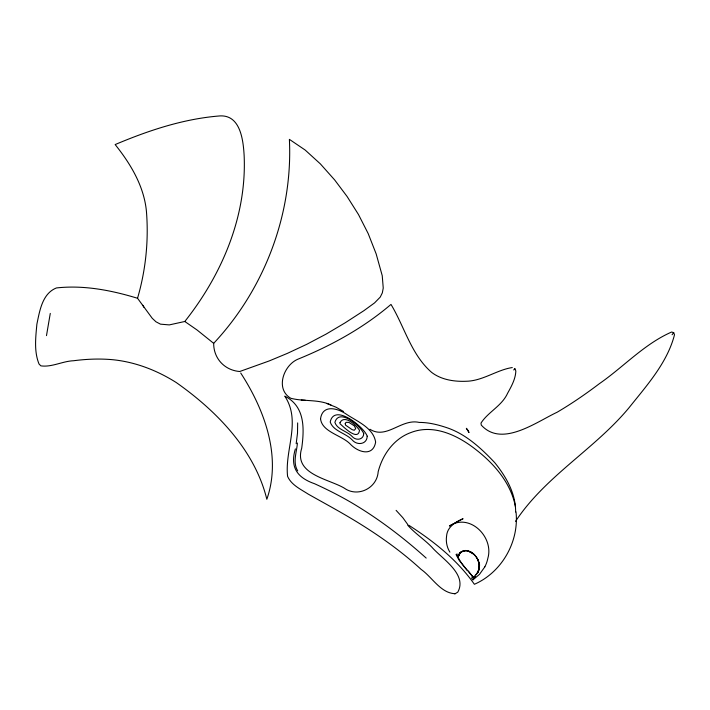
<?xml version="1.0" encoding="UTF-8"?>
<svg xmlns="http://www.w3.org/2000/svg" width="710" height="710" viewBox="0 0 710 710"><rect width="100%" height="100%" fill="white"/><g stroke="black" fill="none" stroke-linecap="round" stroke-linejoin="round"><path stroke-width="1.06" d="M476.064 574.851L478.567 570.813C475.38 578.126 481.353 564.858 479.01 563.261C478.291 559.995 476.65 556.906 474.191 554.616C470.286 550.046 460.595 548.36 458.775 555.682C460.808 547.996 471.049 550.348 474.884 555.309M297.659 422.911L297.508 433.127L296.185 443.706M472.594 553.312C478.611 557.616 481.575 566.722 477.28 573.201C480.279 568.737 479.729 562.808 477.12 558.308M475.363 576.618L473.49 578.153L471.893 575.65L473.446 577.478M46.487 335.635L50.277 313.403M297.401 443.022C296.762 452.172 292.458 462.387 297.712 470.872M295.387 448.897C289.84 467.1 297.064 477.653 314.521 483.705C329.165 490.379 343.551 497.657 357.245 506.141C381.802 521.22 404.762 538.819 426.177 558.078M478.833 569.846L479.454 566.465L478.229 571.443L479.197 568.683L478.939 569.447M137.536 298.271C145.781 270.004 148.816 240.37 146.402 211.021C143.899 185.94 130.578 163.85 115.153 144.565C148.053 130.675 182.461 119.147 218.227 116.058C240.388 113.44 243.237 139.87 244.151 155.738C246.814 216.355 221.946 274.619 184.804 321.488L169.291 324.905L160.487 324.159L155.987 321.808L152.242 318.302L137.536 298.271C111.461 290.292 83.709 284.905 56.41 287.949C42.245 293.541 39.654 311.007 36.885 324.168C35.669 337.365 33.92 351.406 39.023 364.008L40.869 365.854C51.732 367.443 62.604 361.142 73.574 360.742C86.797 359.029 100.181 358.479 113.467 359.784C135.867 362.162 157.274 370.531 176.231 382.521C216.63 410.939 254.748 450.042 266.836 499.272C281.817 456.299 264.333 409.386 240.717 373.016M473.162 579.316L472.993 579.839L471.316 577.851M484.859 566.837L479.516 574.31L472.993 579.839M512.283 367.558C497.115 369.759 482.64 380.968 466.275 381.261C454.302 381.767 441.425 379.85 431.671 372.422C411.214 354.698 404.585 326.955 390.988 304.412C363.591 327.789 331.898 345.308 298.67 358.878C283.734 364.47 274.823 389.053 290.807 398.274C303.995 401.745 318.302 399.029 331.002 404.993M513.809 370.017C514.936 367.363 515.38 369.262 515.833 371.259C515.416 379.246 511.369 386.435 507.588 393.287C501.899 405.934 488.001 412.031 480.99 423.098L481.273 425.086C501.748 447.797 536.094 422.086 557.11 412.244C571.754 403.644 585.759 393.988 599.293 383.737C623.575 366.91 644.387 343.906 671.625 332.031L673.701 332.635L674.5 334.774C667.293 362.783 646.828 385.406 629.131 407.611C594.785 449.084 545.449 476.046 515.531 521.362M514.377 369.2L514.777 368.614M460.24 552.779L458.749 555.912C457.116 552.131 467.934 549.957 465.068 550.552M673.701 332.635L672.086 334.738M213.674 343.338C264.608 288.917 293.008 213.905 289.387 139.355L305.158 150.032L320.352 163.877L334.658 179.932L347.083 196.475L358.497 214.562L368.197 233.599L376.158 253.887L382.237 275.684L383.24 288.056L382.344 292.831L380.249 297.082L374.56 302.904L363.866 310.696L345.149 322.81L326.156 334.073L306.871 344.252L287.452 353.34L269.179 360.946L239.723 371.507C224.564 370.3 213.595 358.452 213.674 343.338L197.06 329.99L184.804 321.488M473.259 577.603L477.422 572.961M455.066 593.702C440.706 593.214 432.124 577.123 421.136 569.402C400.795 550.756 378.137 534.79 354.574 520.501C339.3 511.227 323.556 502.786 308.016 493.991C300.552 489.137 291.402 485.028 287.594 476.392C284.595 449.687 301.43 421.358 284.79 396.127C305.238 406.404 304.35 428.751 301.714 448.214C293.434 474.36 328.588 478.797 344.279 488.143C357.769 497.79 377.072 488.178 378.164 471.804C382.486 454.711 393.881 438.665 410.904 432.541C433.801 423.666 457.994 435.496 475.904 449.625C494.391 463.923 510.943 483.111 515.442 506.665M454.835 593.933L457.817 592.113C467.615 574.133 441.86 558.734 431.84 547.135C424.385 539.485 414.702 533.139 407.806 525.302M459.982 553.081L461.713 551.59M473.543 577.869L475.167 576.502M473.401 578.499L475.593 576.742M301.244 400.076L305.353 400.262M468.973 551.279L468.005 550.942L473.428 553.951M326.786 403.475L335.981 407.194L343.445 411.454M369.954 429.266C386.551 439.845 401.425 418.305 419.211 422.423C429.115 422.379 438.762 424.926 448.063 428.112C466.488 434.653 481.46 448.569 494.737 462.636C506.079 476.667 515.762 493.388 515.629 511.99M469.913 551.697L471.706 552.699M408.969 525.356C433.774 541.322 457.258 559.924 474.386 584.286C501.881 572.34 519.285 541.553 516.001 511.883M473.561 577.647C467.801 570.032 459.539 563.261 456.938 553.853M396.109 510.357L402.801 517.661L407.913 524.726M467.038 570.236L458.793 559.764L456.051 554.457M471.671 575.499L468.307 571.017M457.355 556.152L458.438 557.554M449.883 552.149C446.936 547.437 445.773 541.712 446.563 536.219C447.114 527.051 455.421 521.877 463.071 518.708L449.43 526.021C469.541 512.549 494.027 536.982 487.885 558.131A43.842 37.861 20.9 0 1 484.85 566.828M142.87 305.273L143.855 307.217M477.546 559.116L478.558 561.574M478.416 561.175L479.312 565.346M479.277 564.929L479.294 567.423M345.22 423.71L345.557 425.139L352.107 429.648L354.255 430.278L355.719 428.547L354.281 425.849L348.921 422.406L346.001 422.317L345.22 423.71M320.547 418.696C321.861 432.292 342.681 435.336 350.873 444.708C358.559 452.439 373.096 456.858 375.643 442.108C373.38 427.668 356.908 421.358 346.063 414.001C337.498 408.223 322.659 404.15 320.547 418.696M340.055 422.539L339.957 423.692C343.276 426.621 358.133 441.7 359.5 430.304C356.385 425.29 344.43 414.178 340.055 422.539M367.203 436.197C367.043 444.584 356.881 445.729 352.151 439.872C345.761 433.073 333.292 431.227 330.203 422.006C334.268 402.694 364.195 427.145 367.203 436.197M363.751 433.624C363.502 440.049 355.745 440.91 352.071 436.419C347.066 431.094 337.259 429.63 334.889 422.397C339.043 407.558 360.902 426.222 363.751 433.624M467.819 430.233L466.346 428.29L469.026 432.505L467.819 430.233"/></g></svg>
